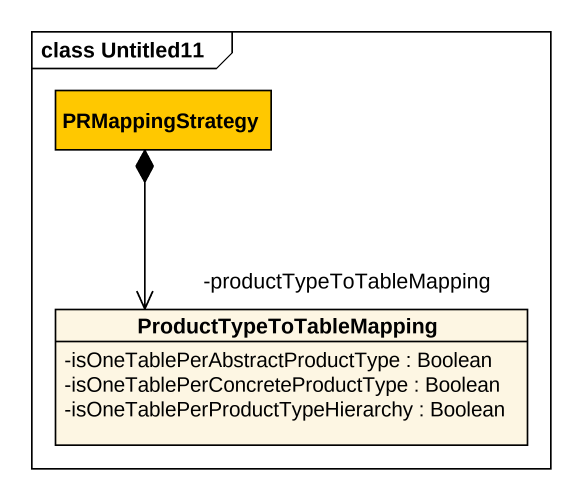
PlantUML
@startuml
mainframe class Untitled11
hide circle
hide empty members
skinparam classAttributeIconSize 0
class PRMappingStrategy #FFC800
class ProductTypeToTableMapping {
  -isOneTablePerAbstractProductType : Boolean
  -isOneTablePerConcreteProductType : Boolean
  -isOneTablePerProductTypeHierarchy : Boolean
}
PRMappingStrategy *--> "-productTypeToTableMapping" ProductTypeToTableMapping
@enduml
